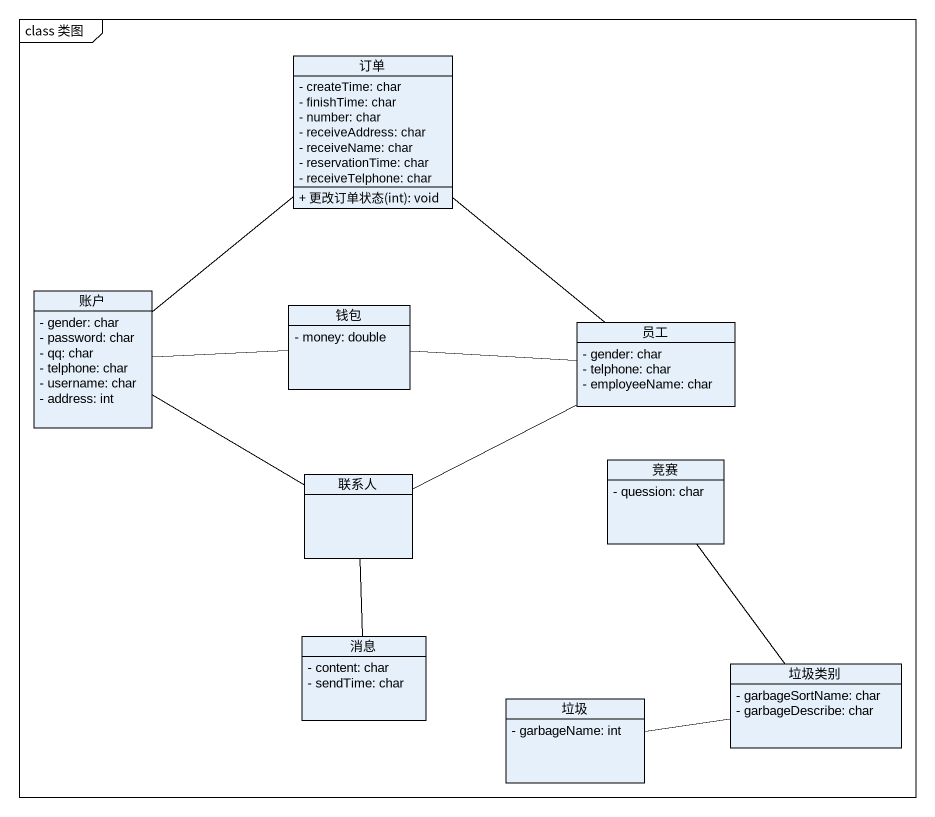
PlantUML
@startuml
mainframe class 类图
hide circle
hide empty members
skinparam classAttributeIconSize 0
class 订单 {
  - createTime: char
  - finishTime: char
  - number: char
  - receiveAddress: char
  - receiveName: char
  - reservationTime: char
  - receiveTelphone: char
  + 更改订单状态(int): void
}
class 账户 {
  - gender: char
  - password: char
  - qq: char
  - telphone: char
  - username: char
  - address: int
}
class 钱包 {
  - money: double
}
class 员工 {
  - gender: char
  - telphone: char
  - employeeName: char
}
class 联系人
class 竞赛 {
  - quession: char
}
class 消息 {
  - content: char
  - sendTime: char
}
class 垃圾 {
  - garbageName: int
}
class 垃圾类别 {
  - garbageSortName: char
  - garbageDescribe: char
}
账户 -up- 订单
账户 -right- 钱包
账户 -right- 联系人
钱包 -right- 员工
员工 -up- 订单
联系人 -right- 员工
联系人 -- 消息
竞赛 -- 垃圾类别
垃圾 -right- 垃圾类别
@enduml
